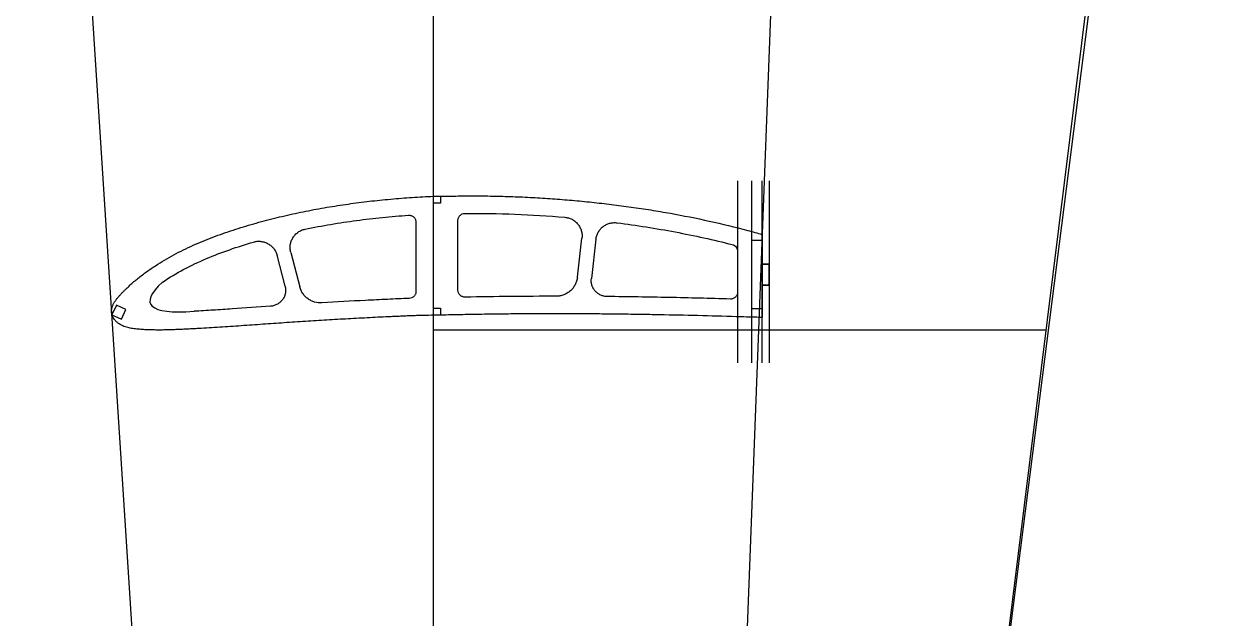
# Model space of a CAD drawing. Header units: millimetres. Extents: x -11497 to 404, y -3854 to 414.
# Drawn here: x -7873.2 to -7531.4, y -1311.6 to -1141.8 of the extents above; entities that cross this region are included whole.
import ezdxf

# ---------------------------------------------------------------- set-up
doc = ezdxf.new("R2010")
doc.units = ezdxf.units.MM
doc.layers.add('11', color=80, linetype='Continuous')
doc.layers.add('7', color=1, linetype='Continuous')
doc.layers.add('剖面线层', color=2, linetype='Continuous', lineweight=25)
doc.layers.add('细线层', color=4, linetype='Continuous', lineweight=25)

msp = doc.modelspace()

# ---------------------------------------------------------------- linework, layer by layer
for p, q in [((-7756.1824, -1193.037), (-7756.1824, -1191.0526)), ((-7754.1824, -1191.037), (-7754.1824, -1193.037)), ((-7754.1824, -1193.037), (-7756.1824, -1193.037)), ((-7756.1824, -1225.0663), (-7756.1824, -1223.0663)), ((-7756.1824, -1223.0663), (-7754.1824, -1223.0663)), ((-7754.1824, -1223.0663), (-7754.1824, -1225.0257))]:
    msp.add_line(p, q)
at = {"color": 7, "linetype": 'Continuous', "lineweight": 25}
for p, q in [((-7761.1814, -1198.4536), (-7761.1814, -1218.2431)), ((-7749.1814, -1217.8815), (-7749.1814, -1197.9477)), ((-7715.0455, -1214.2128), (-7713.7439, -1203.0187)), ((-7662.2656, -1201.9582), (-7662.2656, -1225.7009)), ((-7709.7492, -1203.3392), (-7711.0572, -1214.5783)), ((-7798.5723, -1216.7071), (-7800.8893, -1207.9151)), ((-7796.9701, -1207.0905), (-7794.3694, -1216.9595)), ((-7669.2656, -1206.7946), (-7669.2656, -1218.4239)), ((-7833.6432, -1215.5808), (-7833.6431, -1215.581)), ((-7846.7982, -1222.1797), (-7848.066, -1224.8987)), ((-7844.0792, -1223.4476), (-7846.7982, -1222.1797)), ((-7845.3471, -1226.1665), (-7844.0792, -1223.4476)), ((-7848.066, -1224.8987), (-7845.3471, -1226.1665))]:
    msp.add_line(p, q, dxfattribs=at)
for points, knots in [([(-7662.2656, -1225.7009), (-7664.2656, -1225.6372), (-7669.9225, -1225.4614), (-7679.2372, -1225.1997), (-7688.3811, -1224.993), (-7695.6964, -1224.862), (-7701.1829, -1224.7807), (-7706.6692, -1224.7163), (-7712.1554, -1224.6724), (-7717.6412, -1224.6456), (-7723.1266, -1224.6395), (-7728.6115, -1224.6543), (-7734.0957, -1224.6934), (-7738.6651, -1224.7448), (-7742.3202, -1224.7974), (-7745.0612, -1224.8447), (-7747.3452, -1224.8865), (-7749.1721, -1224.9266), (-7750.999, -1224.9629), (-7753.2822, -1225.0092), (-7755.109, -1225.043), (-7757.0441, -1225.0851), (-7758.5764, -1225.1176), (-7760.6193, -1225.167), (-7762.1514, -1225.2111), (-7763.683, -1225.2678), (-7765.2141, -1225.3368), (-7766.7451, -1225.4054), (-7768.7866, -1225.4946), (-7771.3378, -1225.6164), (-7774.3988, -1225.7682), (-7777.4593, -1225.9263), (-7781.5392, -1226.1481), (-7785.618, -1226.3827), (-7789.6957, -1226.6322), (-7792.7535, -1226.825), (-7795.8108, -1227.0236), (-7798.8676, -1227.228), (-7801.9239, -1227.4374), (-7804.9799, -1227.6506), (-7808.0355, -1227.8669), (-7811.0911, -1228.0834), (-7814.1468, -1228.2964), (-7817.2031, -1228.5003), (-7820.2601, -1228.6905), (-7822.8086, -1228.8329), (-7824.8477, -1228.9396), (-7826.3772, -1229.0163), (-7827.9069, -1229.0902), (-7829.4367, -1229.1593), (-7830.967, -1229.2188), (-7832.4977, -1229.2647), (-7834.0289, -1229.2871), (-7835.5604, -1229.2859), (-7837.0914, -1229.251), (-7838.6216, -1229.1878), (-7840.1493, -1229.0811), (-7841.6743, -1228.941), (-7843.1924, -1228.7309), (-7844.4233, -1228.3754), (-7845.3462, -1227.9363), (-7845.8925, -1227.6056), (-7846.304, -1227.3039), (-7846.7016, -1226.984), (-7847.0686, -1226.6286), (-7847.3558, -1226.2869), (-7847.5102, -1226.0844), (-7847.6187, -1225.9272), (-7847.7183, -1225.7642), (-7847.8068, -1225.5948), (-7847.8858, -1225.4209), (-7847.9648, -1225.2477), (-7848.0342, -1225.0711), (-7848.0801, -1224.8867), (-7848.1157, -1224.6999), (-7848.1422, -1224.5109), (-7848.1607, -1224.321), (-7848.1759, -1224.0664), (-7848.1808, -1223.7469), (-7848.1457, -1223.4293), (-7848.1112, -1223.1773), (-7848.0731, -1222.99), (-7848.0243, -1222.8051), (-7847.9502, -1222.5613), (-7847.8389, -1222.2623), (-7847.6769, -1221.9156), (-7847.4373, -1221.4648), (-7847.0923, -1220.9276), (-7846.635, -1220.3133), (-7846.1451, -1219.7246), (-7845.6328, -1219.1556), (-7845.1034, -1218.6024), (-7844.5656, -1218.0574), (-7843.8403, -1217.3389), (-7842.9131, -1216.462), (-7841.7689, -1215.444), (-7840.5896, -1214.4669), (-7839.3827, -1213.5242), (-7837.7397, -1212.3117), (-7835.6299, -1210.8744), (-7833.0284, -1209.257), (-7830.3623, -1207.7483), (-7827.6391, -1206.3453), (-7824.8642, -1205.0476), (-7822.0465, -1203.8459), (-7819.1968, -1202.7225), (-7816.319, -1201.6728), (-7813.4183, -1200.6883), (-7810.4972, -1199.7657), (-7807.5585, -1198.9009), (-7804.6051, -1198.0873), (-7801.6387, -1197.3219), (-7798.6603, -1196.6044), (-7795.6708, -1195.9341), (-7791.6712, -1195.1026), (-7786.649, -1194.1754), (-7781.6018, -1193.3931), (-7777.5524, -1192.8473), (-7774.51, -1192.4788), (-7771.463, -1192.1482), (-7768.4124, -1191.851), (-7765.3576, -1191.5998), (-7762.3014, -1191.3637), (-7759.2427, -1191.159), (-7757.2015, -1191.0746), (-7756.1814, -1191.0522)], [0, 0, 0, 0, 0.016133157, 0.045630185, 0.075127213, 0.089875727, 0.104624241, 0.119372755, 0.134121269, 0.148869783, 0.163618297, 0.178366811, 0.193115325, 0.207863839, 0.215238096, 0.222612353, 0.22998661, 0.233673739, 0.237360867, 0.244735124, 0.252109381, 0.252109381, 0.260360124, 0.264485496, 0.268610867, 0.272736239, 0.27686161, 0.280986982, 0.285112353, 0.293363096, 0.301613839, 0.309864582, 0.318115325, 0.334616811, 0.342867554, 0.351118297, 0.35936904, 0.367619783, 0.375870526, 0.384121269, 0.392372012, 0.400622755, 0.408873498, 0.417124241, 0.425374984, 0.433625727, 0.437751098, 0.44187647, 0.446001841, 0.450127213, 0.454252584, 0.458377956, 0.462503327, 0.466628699, 0.47075407, 0.474879442, 0.479004813, 0.483130185, 0.487255556, 0.491380928, 0.493443613, 0.495506299, 0.496537642, 0.497568985, 0.499631671, 0.500663013, 0.501178685, 0.501694356, 0.502210028, 0.502725699, 0.503241371, 0.503757042, 0.504272714, 0.504788385, 0.505304056, 0.505819728, 0.506335399, 0.506851071, 0.507882414, 0.508913756, 0.509429428, 0.509945099, 0.510460771, 0.510976442, 0.512007785, 0.513039128, 0.514070471, 0.516133157, 0.518195842, 0.520258528, 0.522321214, 0.5243839, 0.526446585, 0.528509271, 0.532634642, 0.536760014, 0.540885385, 0.545010757, 0.549136128, 0.557386871, 0.565637614, 0.573888357, 0.5821391, 0.590389843, 0.598640586, 0.606891329, 0.615142072, 0.623392815, 0.631643558, 0.639894301, 0.648145044, 0.656395787, 0.66464653, 0.672897273, 0.681148016, 0.697649502, 0.714150988, 0.722401731, 0.730652474, 0.738903217, 0.74715396, 0.755404703, 0.763655446, 0.771906189, 0.780156932, 0.780156932, 0.780156932, 0.780156932]), ([(-7756.1814, -1191.0522), (-7755.2371, -1191.0462), (-7753.3486, -1191.0307), (-7750.5162, -1190.9925), (-7747.6838, -1190.9457), (-7744.851, -1190.936), (-7742.0183, -1190.9455), (-7738.2416, -1190.9995), (-7734.4659, -1191.1013), (-7730.692, -1191.2553), (-7726.9195, -1191.4406), (-7722.2074, -1191.7367), (-7716.5597, -1192.1867), (-7710.9206, -1192.7349), (-7705.2913, -1193.3764), (-7699.6741, -1194.115), (-7694.0705, -1194.9527), (-7686.6221, -1196.2132), (-7677.3616, -1198.068), (-7668.6432, -1200.2), (-7663.6315, -1201.5729), (-7662.2656, -1201.9582)], [0.476515286, 0.476515286, 0.476515286, 0.476515286, 0.492140286, 0.507765286, 0.523390286, 0.539015286, 0.554640286, 0.570265286, 0.601515286, 0.617140286, 0.632765286, 0.664015286, 0.695265286, 0.726515286, 0.757765286, 0.789015286, 0.820265286, 0.851515286, 0.914015286, 0.976515286, 1, 1, 1, 1]), ([(-7749.1814, -1197.9477), (-7749.1814, -1197.8163), (-7749.1686, -1197.6871), (-7749.1183, -1197.4329), (-7749.0803, -1197.3066), (-7748.981, -1197.0655), (-7748.9202, -1196.9511), (-7748.7767, -1196.7345), (-7748.6931, -1196.6318), (-7748.419, -1196.3553), (-7748.198, -1196.206), (-7747.7208, -1196.0044), (-7747.4601, -1195.9498), (-7747.1974, -1195.9477)], [0, 0, 0, 0, 0.125, 0.125, 0.25, 0.25, 0.375, 0.375, 0.5, 0.5, 0.75, 0.75, 1, 1, 1, 1]), ([(-7747.1974, -1195.9477), (-7742.4294, -1195.9096), (-7737.6655, -1195.9861), (-7728.1455, -1196.3554), (-7723.3893, -1196.6473), (-7718.6369, -1197.0432)], [0, 0, 0, 0, 0.5, 0.5, 1, 1, 1, 1]), ([(-7792.8585, -1200.4586), (-7787.9834, -1199.4523), (-7783.083, -1198.6342), (-7775.6999, -1197.6475), (-7773.2332, -1197.3608), (-7769.5263, -1196.9818), (-7768.2895, -1196.8646), (-7765.8128, -1196.6525), (-7764.5734, -1196.554), (-7763.3335, -1196.4594)], [0, 0, 0, 0, 0.5, 0.5, 0.75, 0.75, 0.875, 0.875, 1, 1, 1, 1]), ([(-7763.3335, -1196.4594), (-7763.1954, -1196.4489), (-7763.0586, -1196.4527), (-7762.7876, -1196.488), (-7762.6519, -1196.5201), (-7762.3929, -1196.6105), (-7762.2693, -1196.6684), (-7762.0337, -1196.8099), (-7761.9225, -1196.8935), (-7761.6219, -1197.1719), (-7761.4587, -1197.4014), (-7761.2943, -1197.7772), (-7761.2517, -1197.9101), (-7761.1956, -1198.1787), (-7761.1814, -1198.3151), (-7761.1814, -1198.4536)], [0, 0, 0, 0, 0.125, 0.125, 0.25, 0.25, 0.375, 0.375, 0.5, 0.5, 0.75, 0.75, 0.875, 0.875, 1, 1, 1, 1]), ([(-7718.6363, -1197.0433), (-7718.2753, -1197.0734), (-7717.9235, -1197.139), (-7717.409, -1197.2888), (-7717.2397, -1197.3473), (-7716.9057, -1197.4819), (-7716.7408, -1197.5583), (-7716.264, -1197.8089), (-7715.9661, -1198.0057), (-7715.4099, -1198.4586), (-7715.1517, -1198.7162), (-7714.6986, -1199.269), (-7714.5003, -1199.5667), (-7714.1622, -1200.2058), (-7714.0271, -1200.5389), (-7713.8759, -1201.0528), (-7713.8339, -1201.2268), (-7713.7674, -1201.5803), (-7713.7427, -1201.7604), (-7713.6967, -1202.2989), (-7713.7019, -1202.6582), (-7713.7438, -1203.018)], [0, 0, 0, 0, 0.125, 0.125, 0.1875, 0.1875, 0.25, 0.25, 0.375, 0.375, 0.5, 0.5, 0.625, 0.625, 0.75, 0.75, 0.8125, 0.8125, 0.875, 0.875, 1, 1, 1, 1]), ([(-7709.7491, -1203.3386), (-7709.7077, -1202.9831), (-7709.6318, -1202.6377), (-7709.4684, -1202.1341), (-7709.4056, -1201.9686), (-7709.2629, -1201.6427), (-7709.1828, -1201.482), (-7708.9218, -1201.0179), (-7708.7193, -1200.7289), (-7708.2578, -1200.1914), (-7707.9968, -1199.9426), (-7707.4398, -1199.5078), (-7707.1415, -1199.3187), (-7706.504, -1198.9986), (-7706.1711, -1198.8712), (-7705.4905, -1198.6846), (-7705.1381, -1198.6243), (-7704.4266, -1198.5748), (-7704.0712, -1198.5852), (-7703.7163, -1198.6312)], [0, 0, 0, 0, 0.125, 0.125, 0.1875, 0.1875, 0.25, 0.25, 0.375, 0.375, 0.5, 0.5, 0.625, 0.625, 0.75, 0.75, 0.875, 0.875, 1, 1, 1, 1]), ([(-7703.7156, -1198.6313), (-7698.1394, -1199.3545), (-7692.6022, -1200.2204), (-7681.6196, -1202.2868), (-7676.1744, -1203.4877), (-7670.7749, -1204.856)], [0, 0, 0, 0, 0.5, 0.5, 1, 1, 1, 1]), ([(-7796.9702, -1207.0898), (-7797.0638, -1206.7348), (-7797.1197, -1206.3764), (-7797.1494, -1205.8341), (-7797.1502, -1205.6525), (-7797.1331, -1205.2876), (-7797.1151, -1205.1045), (-7797.0341, -1204.565), (-7796.9446, -1204.2143), (-7796.7568, -1203.7019), (-7796.6847, -1203.5324), (-7796.5248, -1203.2042), (-7796.437, -1203.0453), (-7796.1509, -1202.5837), (-7795.9297, -1202.2956), (-7795.4255, -1201.7626), (-7795.1506, -1201.5261), (-7794.5571, -1201.1109), (-7794.2348, -1200.9309), (-7793.5655, -1200.6425), (-7793.2185, -1200.5329), (-7792.859, -1200.4587)], [0, 0, 0, 0, 0.125, 0.125, 0.1875, 0.1875, 0.25, 0.25, 0.375, 0.375, 0.4375, 0.4375, 0.5, 0.5, 0.625, 0.625, 0.75, 0.75, 0.875, 0.875, 1, 1, 1, 1]), ([(-7833.6431, -1215.581), (-7831.6443, -1214.2401), (-7829.5919, -1213.0206), (-7825.394, -1210.7928), (-7823.2466, -1209.7886), (-7818.8785, -1207.9461), (-7816.6606, -1207.1016), (-7812.1725, -1205.5313), (-7809.902, -1204.8058), (-7807.6094, -1204.1304)], [0, 0, 0, 0, 0.25, 0.25, 0.5, 0.5, 0.75, 0.75, 1, 1, 1, 1]), ([(-7807.6083, -1204.1301), (-7807.2615, -1204.028), (-7806.9105, -1203.9621), (-7806.3777, -1203.9157), (-7806.1991, -1203.9089), (-7805.8397, -1203.9135), (-7805.6587, -1203.9249), (-7805.1245, -1203.9856), (-7804.7762, -1204.0608), (-7804.095, -1204.2806), (-7803.7615, -1204.4266), (-7803.1397, -1204.7764), (-7802.8474, -1204.9811), (-7802.3013, -1205.4524), (-7802.0545, -1205.7132), (-7801.7272, -1206.1359), (-7801.625, -1206.2824), (-7801.4347, -1206.5865), (-7801.3463, -1206.7449), (-7801.1075, -1207.2288), (-7800.9816, -1207.5648), (-7800.8895, -1207.9143)], [0, 0, 0, 0, 0.125, 0.125, 0.1875, 0.1875, 0.25, 0.25, 0.375, 0.375, 0.5, 0.5, 0.625, 0.625, 0.75, 0.75, 0.8125, 0.8125, 0.875, 0.875, 1, 1, 1, 1]), ([(-7670.7749, -1204.856), (-7670.5593, -1204.9107), (-7670.3584, -1204.9988), (-7669.9862, -1205.2418), (-7669.8244, -1205.3906), (-7669.5515, -1205.7408), (-7669.4465, -1205.9345), (-7669.3022, -1206.3539), (-7669.2656, -1206.5721), (-7669.2656, -1206.7946)], [0, 0, 0, 0, 0.25, 0.25, 0.5, 0.5, 0.75, 0.75, 1, 1, 1, 1]), ([(-7798.5722, -1216.7075), (-7798.4853, -1217.0373), (-7798.4362, -1217.3704), (-7798.4108, -1218.0432), (-7798.4357, -1218.3863), (-7798.5581, -1219.0489), (-7798.6548, -1219.3712), (-7798.9212, -1219.9973), (-7799.0874, -1220.2922), (-7799.4794, -1220.839), (-7799.7092, -1221.0948), (-7800.2124, -1221.5439), (-7800.4862, -1221.7392), (-7800.9307, -1221.9875), (-7801.0842, -1222.0625), (-7801.3952, -1222.1936), (-7801.5535, -1222.2504), (-7802.0368, -1222.3944), (-7802.3728, -1222.4559), (-7802.713, -1222.4795)], [0, 0, 0, 0, 0.125, 0.125, 0.25, 0.25, 0.375, 0.375, 0.5, 0.5, 0.625, 0.625, 0.75, 0.75, 0.8125, 0.8125, 0.875, 0.875, 1, 1, 1, 1]), ([(-7715.0456, -1214.2132), (-7715.089, -1214.5863), (-7715.1656, -1214.9497), (-7715.3828, -1215.6578), (-7715.5245, -1216.0048), (-7715.8698, -1216.6685), (-7716.0703, -1216.9804), (-7716.4116, -1217.4191), (-7716.5322, -1217.5604), (-7716.7873, -1217.8332), (-7716.9223, -1217.9647), (-7717.3399, -1218.3365), (-7717.6379, -1218.5565), (-7718.2722, -1218.9419), (-7718.612, -1219.1081), (-7719.307, -1219.3725), (-7719.6635, -1219.4723), (-7720.3949, -1219.6072), (-7720.771, -1219.6419), (-7721.1466, -1219.6416)], [0, 0, 0, 0, 0.125, 0.125, 0.25, 0.25, 0.375, 0.375, 0.4375, 0.4375, 0.5, 0.5, 0.625, 0.625, 0.75, 0.75, 0.875, 0.875, 1, 1, 1, 1]), ([(-7706.5223, -1219.7199), (-7706.8474, -1219.7166), (-7707.1664, -1219.6795), (-7707.7925, -1219.54), (-7708.1031, -1219.4357), (-7708.6882, -1219.168), (-7708.9642, -1219.0051), (-7709.3533, -1218.7166), (-7709.4791, -1218.6126), (-7709.7165, -1218.3944), (-7709.9412, -1218.1651), (-7710.1407, -1217.9138), (-7710.3275, -1217.6514), (-7710.4149, -1217.5138), (-7710.6531, -1217.0913), (-7710.7804, -1216.797), (-7710.9729, -1216.1837), (-7711.0377, -1215.8624), (-7711.098, -1215.2229), (-7711.0949, -1214.9016), (-7711.0573, -1214.5787)], [0, 0, 0, 0, 0.125, 0.125, 0.25, 0.25, 0.375, 0.375, 0.4375, 0.4375, 0.5, 0.5625, 0.5625, 0.625, 0.625, 0.75, 0.75, 0.875, 0.875, 1, 1, 1, 1]), ([(-7788.0608, -1221.5219), (-7788.7693, -1221.565), (-7789.4661, -1221.4873), (-7790.4874, -1221.1905), (-7790.8145, -1221.0637), (-7791.4432, -1220.7566), (-7791.7458, -1220.5754), (-7792.3197, -1220.1601), (-7792.5849, -1219.9307), (-7793.0734, -1219.4296), (-7793.2978, -1219.1564), (-7793.8976, -1218.281), (-7794.1885, -1217.6462), (-7794.3693, -1216.9599)], [0, 0, 0, 0, 0.25, 0.25, 0.375, 0.375, 0.5, 0.5, 0.625, 0.625, 0.75, 0.75, 1, 1, 1, 1]), ([(-7763.1074, -1220.2423), (-7764.1478, -1220.2808), (-7765.1878, -1220.3294), (-7767.2679, -1220.4223), (-7768.308, -1220.4673), (-7771.4279, -1220.6121), (-7773.5075, -1220.7154), (-7779.7458, -1221.0353), (-7783.9036, -1221.2691), (-7788.0605, -1221.5219)], [0, 0, 0, 0, 0.125, 0.125, 0.25, 0.25, 0.5, 0.5, 1, 1, 1, 1]), ([(-7761.1814, -1218.2431), (-7761.1814, -1218.3721), (-7761.1937, -1218.4989), (-7761.2421, -1218.7486), (-7761.2787, -1218.8726), (-7761.3745, -1219.1102), (-7761.4331, -1219.2231), (-7761.5715, -1219.437), (-7761.6523, -1219.5389), (-7761.8291, -1219.7226), (-7761.9256, -1219.8054), (-7762.1349, -1219.9527), (-7762.2475, -1220.0167), (-7762.5957, -1220.1728), (-7762.8497, -1220.2327), (-7763.1074, -1220.2423)], [0, 0, 0, 0, 0.125, 0.125, 0.25, 0.25, 0.375, 0.375, 0.5, 0.5, 0.625, 0.625, 0.75, 0.75, 1, 1, 1, 1]), ([(-7747.1423, -1219.8816), (-7747.276, -1219.8842), (-7747.4077, -1219.8735), (-7747.6673, -1219.8265), (-7747.7965, -1219.7896), (-7748.043, -1219.6917), (-7748.16, -1219.6311), (-7748.382, -1219.4869), (-7748.4871, -1219.4026), (-7748.7698, -1219.1254), (-7748.9224, -1218.9006), (-7749.127, -1218.4146), (-7749.1814, -1218.1489), (-7749.1814, -1217.8815)], [0, 0, 0, 0, 0.125, 0.125, 0.25, 0.25, 0.375, 0.375, 0.5, 0.5, 0.75, 0.75, 1, 1, 1, 1]), ([(-7671.3232, -1220.4219), (-7677.1879, -1220.2528), (-7683.0532, -1220.105), (-7694.7859, -1219.8685), (-7700.6531, -1219.7783), (-7706.5214, -1219.7199)], [0, 0, 0, 0, 0.5, 0.5, 1, 1, 1, 1]), ([(-7669.2656, -1218.4239), (-7669.2656, -1218.5583), (-7669.279, -1218.6905), (-7669.3316, -1218.9505), (-7669.3715, -1219.0796), (-7669.4753, -1219.3252), (-7669.5389, -1219.4415), (-7669.6891, -1219.6613), (-7669.7763, -1219.7649), (-7670.0618, -1220.0422), (-7670.2917, -1220.1899), (-7670.6623, -1220.3343), (-7670.7921, -1220.3706), (-7671.0557, -1220.4162), (-7671.1888, -1220.4258), (-7671.3232, -1220.4219)], [0, 0, 0, 0, 0.125, 0.125, 0.25, 0.25, 0.375, 0.375, 0.5, 0.5, 0.75, 0.75, 0.875, 0.875, 1, 1, 1, 1]), ([(-7802.7114, -1222.4794), (-7806.3592, -1222.7323), (-7810.0063, -1222.9966), (-7815.4782, -1223.3739), (-7817.3025, -1223.4956), (-7820.9521, -1223.7212), (-7822.7776, -1223.8237), (-7824.6036, -1223.9186)], [0, 0, 0, 0, 0.5, 0.5, 0.75, 0.75, 1, 1, 1, 1])]:
    msp.add_open_spline(points, degree=3, knots=knots, dxfattribs=at)
for points in [[(-7833.6432, -1215.5808), (-7840.4968, -1222.038), (-7837.4849, -1224.8173), (-7824.6073, -1223.9188)], [(-7721.1471, -1219.6416), (-7729.813, -1219.6366), (-7738.4781, -1219.7124), (-7747.1423, -1219.8816)], [(-7824.6036, -1223.9186), (-7824.6049, -1223.9186), (-7824.6061, -1223.9187), (-7824.6073, -1223.9187)]]:
    msp.add_open_spline(points, degree=3, dxfattribs=at)
msp.add_point((-7756.1824, -1223.0663))
at = {"layer": '11'}
msp.add_line((-7651.8681, -926.507), (-7673.2361, -1492.7404), dxfattribs=at)
at = {"layer": '7'}
for p, q in [((-7669.2656, -1186.655), (-7669.2656, -1238.7043)), ((-7665.2656, -1186.655), (-7665.2656, -1238.7043)), ((-7662.2656, -1238.7043), (-7662.2656, -1186.655)), ((-7660.2656, -1186.655), (-7660.2656, -1238.7043))]:
    msp.add_line(p, q, dxfattribs=at)
at = {"layer": '剖面线层'}
for p, q in [((-7612.0703, -1479.2275), (-7531.3904, -829.2275)), ((-7832.346, -1469.4831), (-7873.2181, -833.5636)), ((-7756.1838, -1479.2275), (-7756.1838, -954.2275)), ((-7662.2656, -1201.9582), (-7662.2656, -1225.7009)), ((-7756.1838, -1229.2275), (-7581.0381, -1229.2275))]:
    msp.add_line(p, q, dxfattribs=at)
msp.add_lwpolyline([(-7662.2656, -1216.4582), (-7660.2656, -1216.4582), (-7660.2656, -1210.4582), (-7662.2656, -1210.4582)], close=True, dxfattribs=at)
at = {"layer": '细线层'}
for p, q in [((-7531.388, -843.4719), (-7612.0644, -1477.2336)), ((-7665.2656, -1201.1298), (-7665.2656, -1203.6298)), ((-7662.2656, -1201.9582), (-7662.2656, -1210.4582)), ((-7665.2656, -1203.6298), (-7662.2656, -1203.6298)), ((-7662.2656, -1210.4582), (-7660.2656, -1210.4582)), ((-7660.2656, -1210.4582), (-7660.2656, -1216.4582)), ((-7660.2656, -1216.4582), (-7662.2656, -1216.4582)), ((-7662.2656, -1216.4582), (-7662.2656, -1225.7009)), ((-7662.2656, -1223.2009), (-7665.2656, -1223.2009)), ((-7665.2656, -1223.2009), (-7665.2656, -1225.6066)), ((-7662.2656, -1225.7009), (-7662.2656, -1223.2009))]:
    msp.add_line(p, q, dxfattribs=at)

doc.saveas('drawing.dxf')
